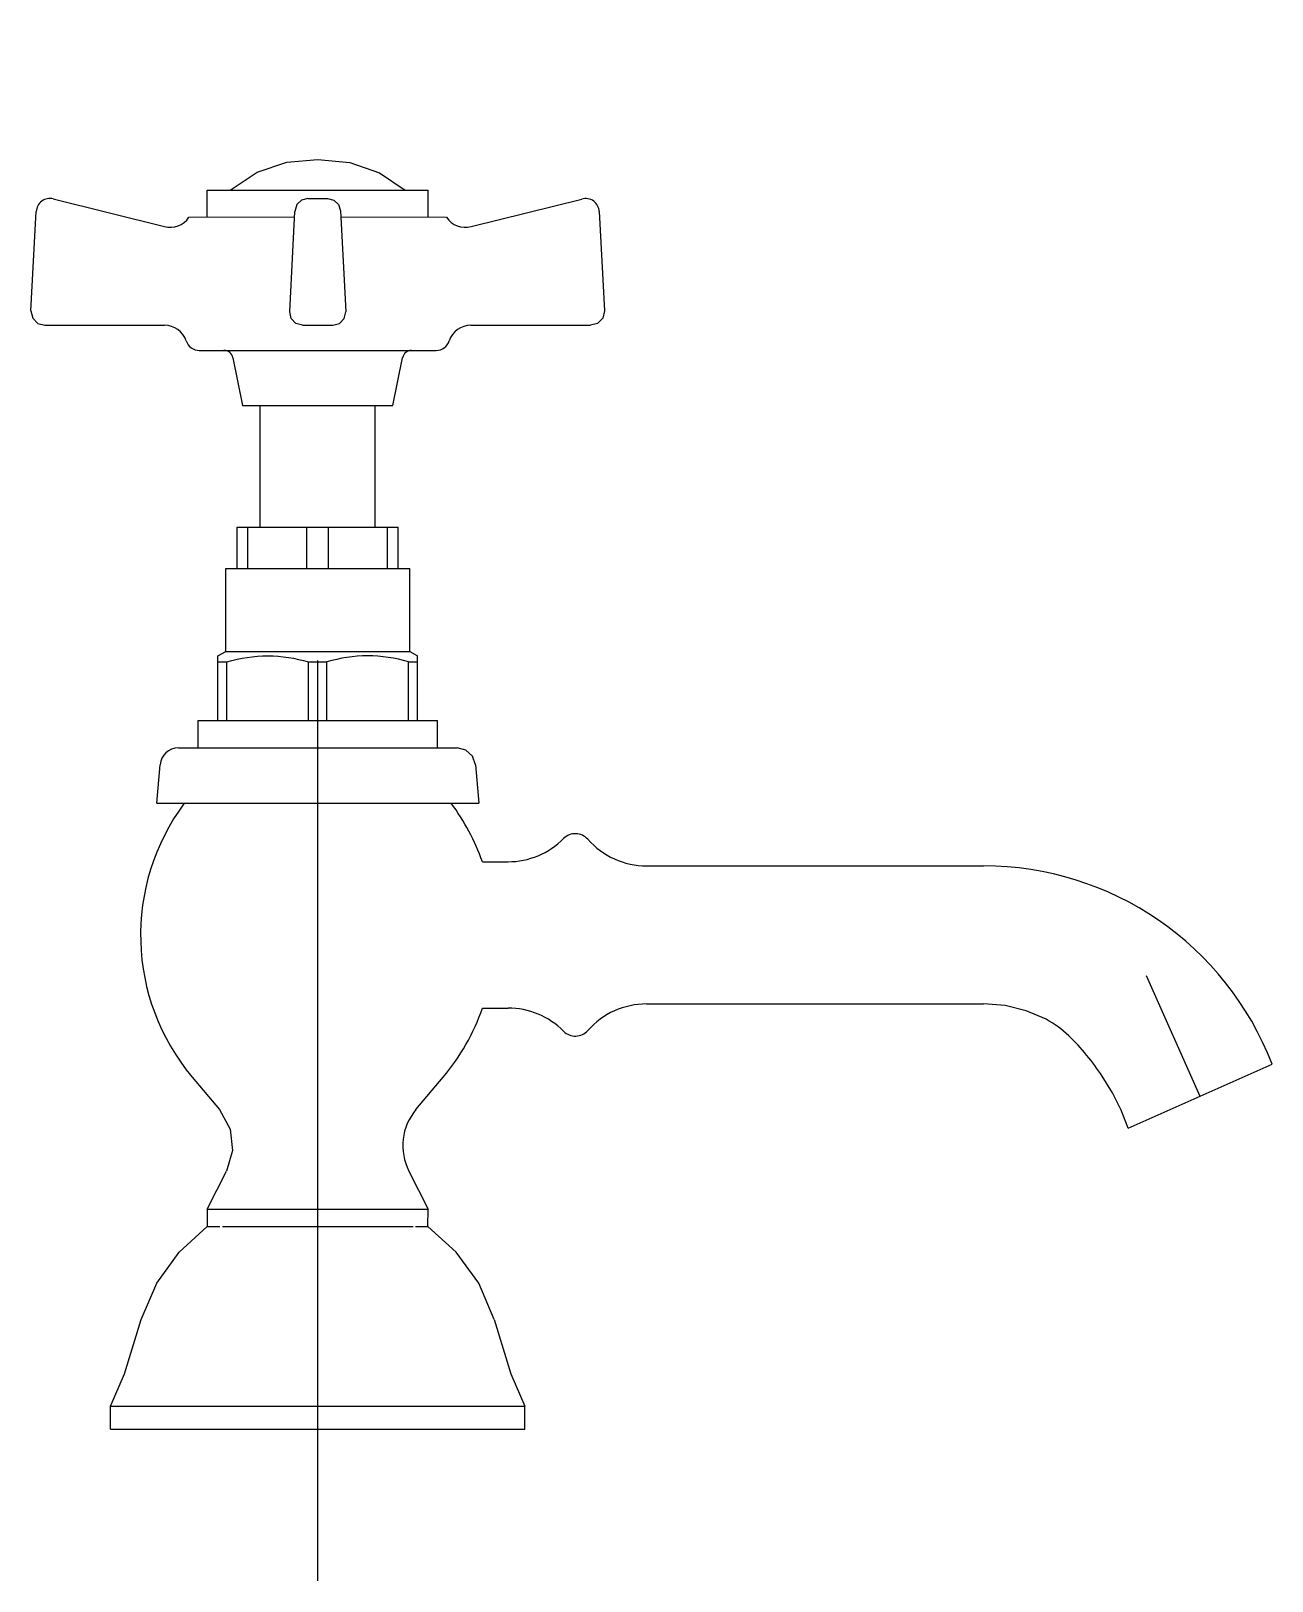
# Model space of a CAD drawing. Extents: x -491.651 to -491.516, y 0.802 to 0.971.
import ezdxf

# ---------------------------------------------------------------- set-up
doc = ezdxf.new("R2010")
doc.units = 0
doc.header["$LTSCALE"] = 0.2
doc.header["$MEASUREMENT"] = 0
doc.linetypes.add('AXES', pattern=[0.54, 0.3, -0.08, 0.08, -0.08])
doc.linetypes.add('CONTINU', pattern=[0])
doc.layers.get('0').update_dxf_attribs({"linetype": 'CONTINUOUS'})
doc.layers.add('DECA_EIXOS', color=5, linetype='AXES')

msp = doc.modelspace()

# ---------------------------------------------------------------- linework, layer by layer
at = {"linetype": 'CONTINU'}
for points in [[(-491.62889, 0.95358), (-491.62597, 0.95553), (-491.62274, 0.95663), (-491.61938, 0.9569)], [(-491.61938, 0.9569), (-491.61588, 0.9566), (-491.61266, 0.95546), (-491.60987, 0.95358)], [(-491.63138, 0.95065), (-491.63138, 0.95358)], [(-491.63138, 0.95358), (-491.60738, 0.95358)], [(-491.60738, 0.95065), (-491.60738, 0.95358)], [(-491.64811, 0.95264), (-491.63604, 0.94962)], [(-491.62045, 0.95268), (-491.62114, 0.9525), (-491.62164, 0.95203), (-491.62186, 0.95126)], [(-491.62045, 0.95268), (-491.61831, 0.95268)], [(-491.61831, 0.95268), (-491.61762, 0.9525), (-491.61712, 0.95203), (-491.61691, 0.95133)], [(-491.60272, 0.94962), (-491.59069, 0.95262)], [(-491.65054, 0.94048), (-491.64997, 0.95126)], [(-491.63337, 0.95064), (-491.62189, 0.95068)], [(-491.62241, 0.94037), (-491.62186, 0.95126)], [(-491.61691, 0.95133), (-491.61634, 0.94037)], [(-491.61687, 0.95068), (-491.60539, 0.95064)], [(-491.58879, 0.95126), (-491.58822, 0.94048)], [(-491.65054, 0.94048), (-491.65035, 0.93967), (-491.64979, 0.9391), (-491.64903, 0.9389)], [(-491.62102, 0.9389), (-491.62176, 0.93911), (-491.62226, 0.93966), (-491.62241, 0.94037)], [(-491.61774, 0.9389), (-491.617, 0.93911), (-491.6165, 0.93966), (-491.61634, 0.94037)], [(-491.58822, 0.94048), (-491.58841, 0.93967), (-491.58897, 0.9391), (-491.58972, 0.9389)], [(-491.64903, 0.9389), (-491.63604, 0.9389)], [(-491.62102, 0.9389), (-491.61774, 0.9389)], [(-491.60273, 0.9389), (-491.58972, 0.9389)], [(-491.63225, 0.93618), (-491.60651, 0.93618)], [(-491.6286, 0.93538), (-491.62754, 0.93018)], [(-491.61122, 0.93018), (-491.61016, 0.93538)], [(-491.62754, 0.93018), (-491.61122, 0.93018)], [(-491.62563, 0.91698), (-491.62563, 0.93018)], [(-491.61313, 0.91698), (-491.61313, 0.93018)], [(-491.62813, 0.91248), (-491.62813, 0.91698)], [(-491.62813, 0.91698), (-491.61063, 0.91698)], [(-491.62696, 0.91248), (-491.62696, 0.91698)], [(-491.62563, 0.91698), (-491.62514, 0.91698)], [(-491.62055, 0.91248), (-491.62055, 0.91698)], [(-491.61821, 0.91248), (-491.61821, 0.91698)], [(-491.6118, 0.91248), (-491.6118, 0.91698)], [(-491.61063, 0.91248), (-491.61063, 0.91698)], [(-491.62938, 0.90348), (-491.62938, 0.91248)], [(-491.62938, 0.91248), (-491.60938, 0.91248)], [(-491.60938, 0.90348), (-491.60938, 0.91248)], [(-491.63023, 0.90299), (-491.62938, 0.90348)], [(-491.63023, 0.89598), (-491.63023, 0.90299)], [(-491.62938, 0.90348), (-491.60938, 0.90348)], [(-491.60938, 0.90348), (-491.60853, 0.90299)], [(-491.60853, 0.89598), (-491.60853, 0.90299)], [(-491.63023, 0.90233), (-491.62924, 0.90233)], [(-491.62924, 0.89598), (-491.62924, 0.90233)], [(-491.62037, 0.89598), (-491.62037, 0.90233)], [(-491.62037, 0.90233), (-491.61839, 0.90233)], [(-491.61839, 0.89598), (-491.61839, 0.90233)], [(-491.60952, 0.89598), (-491.60952, 0.90233)], [(-491.60952, 0.90233), (-491.60853, 0.90233)], [(-491.63238, 0.89298), (-491.63238, 0.89598)], [(-491.63238, 0.89598), (-491.60638, 0.89598)], [(-491.60638, 0.89298), (-491.60638, 0.89598)], [(-491.63452, 0.89298), (-491.60424, 0.89298)], [(-491.60224, 0.89116), (-491.60257, 0.89209), (-491.60328, 0.89274), (-491.60424, 0.89298)], [(-491.63688, 0.88698), (-491.63651, 0.89116)], [(-491.60224, 0.89116), (-491.60188, 0.88698)], [(-491.63688, 0.88698), (-491.60188, 0.88698)], [(-491.60149, 0.88062), (-491.5987, 0.88062)], [(-491.58364, 0.88017), (-491.54704, 0.88017)], [(-491.60148, 0.86472), (-491.5987, 0.86472)], [(-491.58364, 0.86517), (-491.54704, 0.86517)], [(-491.63301, 0.85722), (-491.63005, 0.85369)], [(-491.60871, 0.85369), (-491.60574, 0.85722)], [(-491.53133, 0.85167), (-491.51568, 0.85864)], [(-491.63005, 0.85369), (-491.6289, 0.85158), (-491.62865, 0.84926), (-491.62929, 0.84702)], [(-491.6314, 0.84289), (-491.62929, 0.84702)], [(-491.60947, 0.84702), (-491.60736, 0.84289)], [(-491.6314, 0.84289), (-491.63138, 0.84098)], [(-491.6314, 0.84289), (-491.60736, 0.84289)], [(-491.60742, 0.84098), (-491.60736, 0.84289)], [(-491.63857, 0.8309), (-491.63687, 0.83483), (-491.63443, 0.83822), (-491.63138, 0.84098)], [(-491.63138, 0.84098), (-491.63094, 0.84098)], [(-491.63094, 0.84098), (-491.63, 0.84098)], [(-491.62974, 0.84098), (-491.60902, 0.84098)], [(-491.60876, 0.84098), (-491.60773, 0.84098)], [(-491.60773, 0.84098), (-491.60742, 0.84098)], [(-491.60019, 0.8309), (-491.60189, 0.83483), (-491.60433, 0.83822), (-491.60742, 0.84098)], [(-491.64038, 0.82498), (-491.63857, 0.8309)], [(-491.60019, 0.8309), (-491.59838, 0.82498)], [(-491.64188, 0.82148), (-491.64038, 0.82498)], [(-491.59838, 0.82498), (-491.59688, 0.82148)], [(-491.64188, 0.81898), (-491.64188, 0.82148)], [(-491.64188, 0.82148), (-491.59688, 0.82148)], [(-491.59688, 0.81898), (-491.59688, 0.82148)], [(-491.64188, 0.81898), (-491.59688, 0.81898)]]:
    msp.add_lwpolyline(points, dxfattribs=at)
for points in [[(-491.64937, 0.95239, 0.22263), (-491.64997, 0.95126)], [(-491.64811, 0.95264, 0.222008), (-491.64937, 0.95239)], [(-491.58939, 0.95239, 0.23221), (-491.59069, 0.95262)], [(-491.58879, 0.95126, 0.228402), (-491.58939, 0.95239)], [(-491.63604, 0.94962, 0.314363), (-491.63337, 0.95064)], [(-491.60539, 0.95064, 0.314144), (-491.60272, 0.94962)], [(-491.63367, 0.9372, 0.322201), (-491.63604, 0.9389)], [(-491.60273, 0.9389, 0.321818), (-491.60509, 0.9372)], [(-491.63367, 0.9372, 0.321281), (-491.63225, 0.93618)], [(-491.60651, 0.93618, 0.321281), (-491.60509, 0.9372)], [(-491.6286, 0.93538, 0.356283), (-491.62958, 0.93618)], [(-491.60918, 0.93618, 0.356285), (-491.61016, 0.93538)], [(-491.62924, 0.90233, -0.07093), (-491.6248, 0.90299, -0.069976), (-491.62037, 0.90233)], [(-491.60952, 0.90233, 0.070928), (-491.61396, 0.90299, 0.069973), (-491.61839, 0.90233)], [(-491.63452, 0.89298, 0.388877), (-491.63651, 0.89116)], [(-491.63388, 0.88698, 0.347603), (-491.63301, 0.85722)], [(-491.60149, 0.88062, 0.07545), (-491.60488, 0.88698)], [(-491.5987, 0.88062, 0.200275), (-491.59266, 0.88314)], [(-491.59003, 0.88306, 0.434538), (-491.59266, 0.88314)], [(-491.59003, 0.88306, 0.216008), (-491.58364, 0.88017)], [(-491.51568, 0.85864, 0.310281), (-491.54704, 0.88017)], [(-491.60574, 0.85722, 0.090662), (-491.60148, 0.86472)], [(-491.59266, 0.86221, 0.200096), (-491.5987, 0.86472)], [(-491.58364, 0.86517, 0.215682), (-491.59003, 0.86229)], [(-491.53133, 0.85167), (-491.53208, 0.85364), (-491.53303, 0.85552), (-491.53414, 0.85731, 0.055052), (-491.53775, 0.86171, 0.060686), (-491.54023, 0.8635), (-491.54239, 0.86443), (-491.54469, 0.86499), (-491.54704, 0.86517)], [(-491.59266, 0.86221, 0.434541), (-491.59003, 0.86229)], [(-491.60871, 0.85369, 0.300965), (-491.60947, 0.84702)]]:
    msp.add_lwpolyline(points, format="xyb", dxfattribs=at)
at = {"layer": 'DECA_EIXOS'}
for points in [[(-491.61938, 0.80248), (-491.61938, 0.97088)], [(-491.52935, 0.86828), (-491.52351, 0.85516)]]:
    msp.add_lwpolyline(points, dxfattribs=at)

doc.saveas('drawing.dxf')
